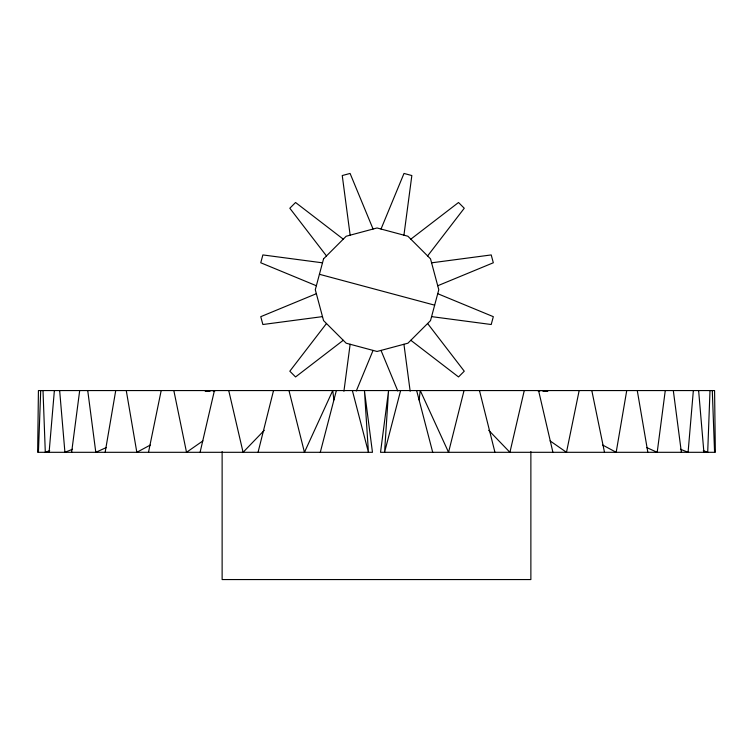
<?xml version="1.0" encoding="UTF-8"?>
<svg xmlns="http://www.w3.org/2000/svg" width="753" height="753" viewBox="0 0 753 753"><rect width="100%" height="100%" fill="white"/><g stroke="black" fill="none" stroke-linecap="round" stroke-linejoin="round"><path stroke-width="1.13" d="M38.422 452.308L40.709 390.562M709.994 390.562L707.698 452.308L703.311 450.661M49.105 452.308L54.376 390.562M693.353 390.562L688.082 452.308L680.477 449.249M419.092 399.881L420.268 390.562L448.553 452.308L464.027 390.562M71.62 452.308L79.686 390.562M665.266 390.562L657.2 452.308L646.545 447.489M343.914 391.278L350.145 344.262M403.937 235.181L411.844 175.543L403.994 173.444L381.018 229.034M105.156 452.308L115.727 390.562M626.731 390.562L616.17 452.308L602.758 445.079M148.501 452.308L161.189 390.562M579.161 390.562L566.482 452.308L550.104 440.9M200.091 452.308L214.426 390.562M524.267 390.562L509.922 452.308L488.716 430.321M258.053 452.308L273.527 390.562M320.289 452.308L336.356 390.562M400.624 390.562L384.567 452.308L388.567 390.562L380.529 452.308L715.35 452.308L714.578 390.562L38.422 390.562L37.65 452.308L372.471 452.308L364.433 390.562L368.433 452.308L352.376 390.562M356.273 391.033L373.064 350.409M326.482 323.508L289.82 371.201L295.562 376.942L343.255 340.29M427.61 255.935L464.262 208.242L458.521 202.501L410.827 239.162M264.284 430.321L243.078 452.308L228.733 390.562M202.896 440.9L186.518 452.308L173.839 390.562M150.242 445.079L136.83 452.308L126.269 390.562M106.455 447.489L95.8 452.308L87.734 390.562M316.364 293.698L260.764 316.674L262.872 324.515L322.5 316.618M437.728 285.745L493.319 262.769L491.22 254.928L431.582 262.825M72.523 449.249L64.918 452.308L59.647 390.562M49.689 450.661L45.302 452.308L43.006 390.562M207.555 391.381L209.748 390.562M213.24 391.381L215.443 390.562M205.644 391.372L207.837 390.562M209.061 391.372L211.273 390.562M205.249 391.362L207.461 390.562M206.397 391.362L208.609 390.562M322.5 262.825L262.872 254.928L260.764 262.769L316.364 285.745M431.582 316.618L491.22 324.515L493.319 316.674L437.728 293.698M319.432 274.29L434.66 305.163M545.539 390.562L547.751 391.362M544.391 390.562L546.603 391.362M541.727 390.562L543.939 391.372M545.163 390.562L547.356 391.372M537.557 390.562L539.76 391.381M543.252 390.562L545.445 391.381M343.255 239.162L295.562 202.501L289.82 208.242L326.482 255.935M410.827 340.29L458.521 376.942L464.262 371.201L427.61 323.508M373.064 229.034L350.089 173.444L342.248 175.543L350.145 235.181M381.018 350.409L397.81 391.033M416.644 390.562L432.711 452.308M479.473 390.562L494.947 452.308M288.973 390.562L304.447 452.308L332.732 390.562L333.908 399.881M538.574 390.562L552.909 452.308M591.811 390.562L604.499 452.308M637.273 390.562L647.844 452.308M403.937 344.262L410.169 391.278M673.314 390.562L681.38 452.308M698.624 390.562L703.895 452.308M712.291 390.562L714.578 452.308M530.874 451.602L530.874 579.556L222.126 579.556L222.126 451.602M323.564 258.844L315.291 289.726L323.564 320.599L346.173 343.199L377.046 351.472L407.919 343.199L430.518 320.599L438.792 289.726L430.518 258.844L407.919 236.244L377.046 227.971L346.173 236.244L323.564 258.844"/></g></svg>
